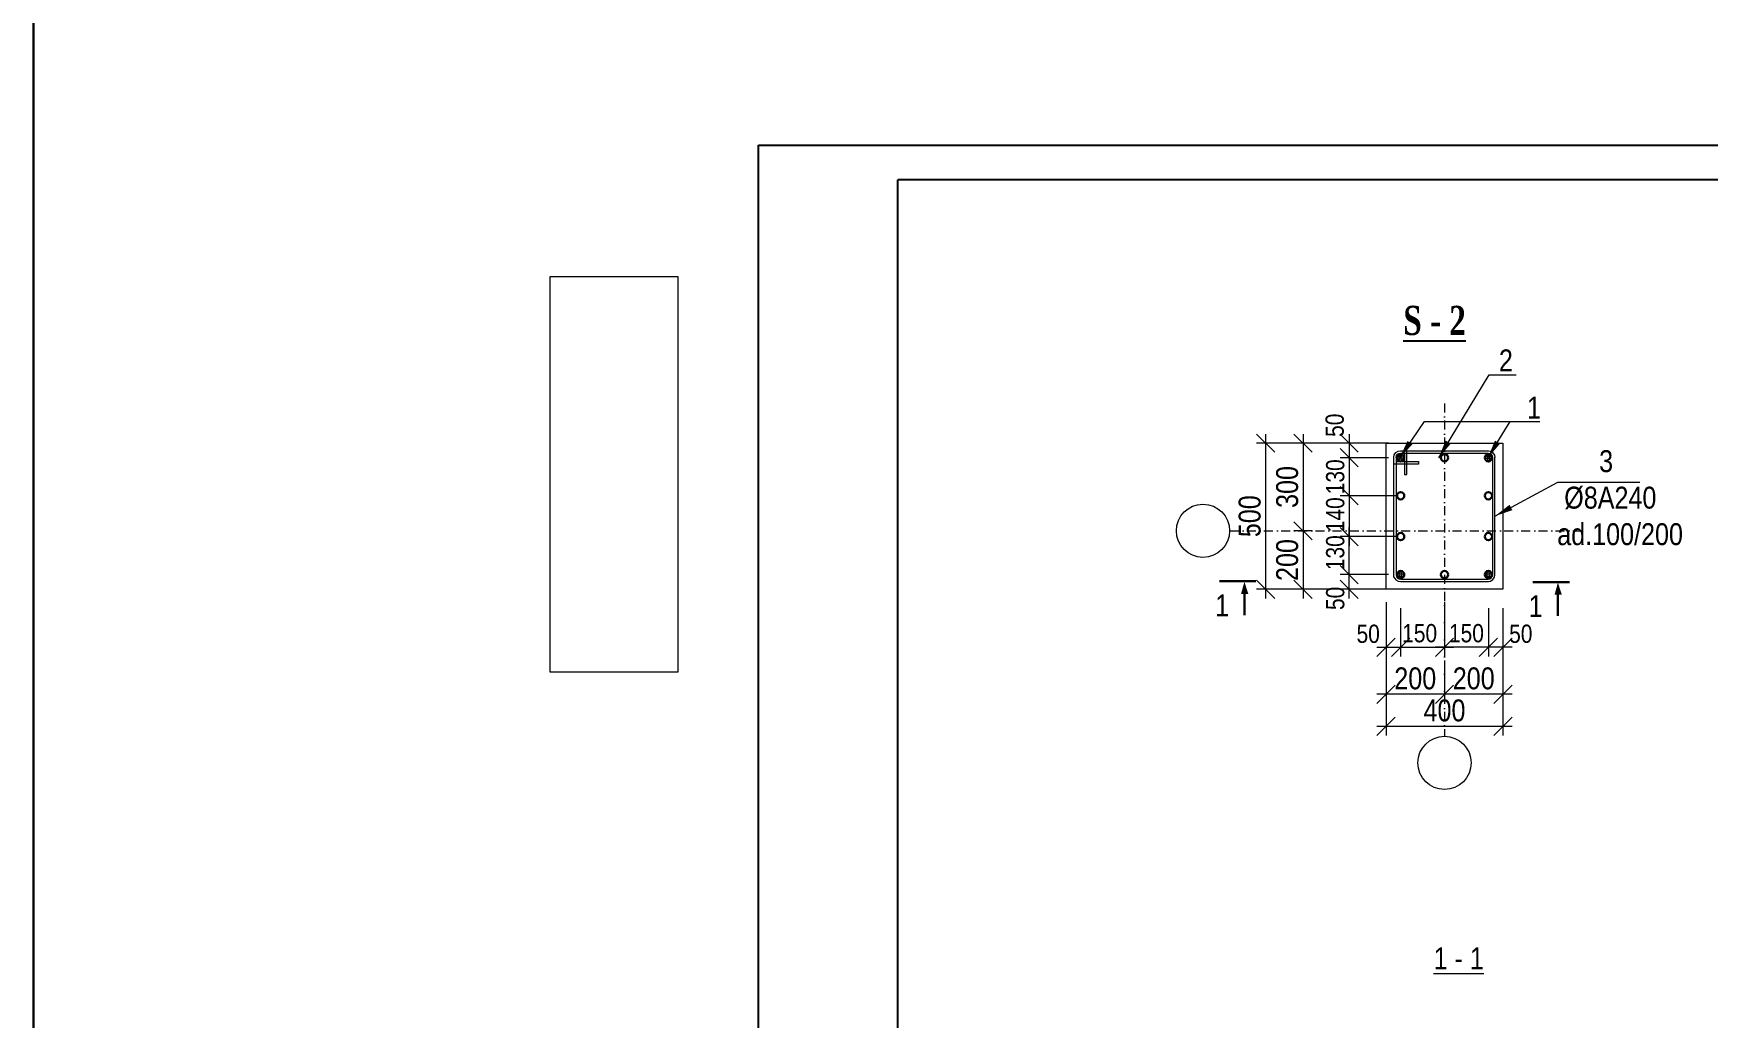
# Model space of a CAD drawing. Header units: millimetres. Extents: x -149347 to 251215, y -2929184 to -2541447.
# Drawn here: x -91598 to -68694, y -2743983 to -2730512 of the extents above; entities that cross this region are included whole.
import ezdxf

# ---------------------------------------------------------------- set-up
doc = ezdxf.new("R2010")
doc.units = ezdxf.units.MM
doc.linetypes.add('CENTER', pattern=[1524, 952.5, -190.5, 190.5, -190.5])
doc.linetypes.add('Dot & Dashed', pattern=[469.194434, 246.944437, -123.472219, 0, -98.777778])
for name, color, linetype, lineweight in [('Ishare xetleri', 95, 'Continuous', 5), ('Oxlar- - -', 84, 'CENTER', 5), ('Xamut', 5, 'Continuous', 15)]:
    doc.layers.add(name, color=color, linetype=linetype, lineweight=lineweight)
doc.layers.add('Text', color=7, linetype='Continuous')
doc.styles.add('400', font='times.ttf', dxfattribs={"width": 0.75, "height": 300})
doc.styles.add('style1', font='A3TI(LA).TTF', dxfattribs={"height": 400})
doc.styles.add('style6', font='ARIALN.TTF', dxfattribs={"height": 300})
doc.dimstyles.new('DIM_100', dxfattribs={"dimscale": 100, "dimtxt": 250, "dimasz": 2.5, "dimexe": 1.25, "dimexo": 0.625, "dimtad": 1, "dimdec": 0, "dimtxsty": 'style1', "dimblk": 'OBLIQUE', "dimcen": 2.5, "dimdle": 1.25, "dimclrd": 251, "dimclre": 251, "dimaunit": 1, "dimadec": 3, "dimazin": 0, "dimtfac": 1, "dimtdec": 0, "dimtmove": 1, "dimatfit": 3, "dimfxl": 1.25, "dimlwd": 5, "dimlwe": 5, "dimarcsym": 0})
pattern_1 = [(0, (-1795523.03, -135942.505), (0, 27.94), [20.32, -7.62]), (90, (-1795523.03, -135942.505), (-27.94, 2e-15), [20.32, -7.62])]
pattern_2 = [(0, (-1795523.03, -136742.492), (0, 27.94), [20.32, -7.62]), (90, (-1795523.03, -136742.492), (-27.94, 2e-15), [20.32, -7.62])]
pattern_3 = [(0, (-1796723.03, -135942.505), (0, 27.94), [20.32, -7.62]), (90, (-1796723.03, -135942.505), (-27.94, 2e-15), [20.32, -7.62])]
pattern_4 = [(0, (-71642.724, -2736269.626), (0, 27.94), [20.32, -7.62]), (90, (-71642.724, -2736269.626), (-27.94, 2e-15), [20.32, -7.62])]

# ---------------------------------------------------------------- blocks, each defined once
blk = doc.blocks.new('mekteb')
at = {"color": 0, "lineweight": 25}
for p, q in [((99643, -1821466), (139843, -1821466)), ((99643, -1849866), (99643, -1821466))]:
    blk.add_line(p, q, dxfattribs=at)
at = {"color": 0, "lineweight": 25, "ltscale": 15}
for p in [(101643, -1849366), (139343, -1821966)]:
    blk.add_line(p, (101643, -1821966), dxfattribs=at)
blk = doc.blocks.new('_Oblique')
at = {"color": 0, "linetype": 'ByBlock', "lineweight": -2}
blk.add_line((-0.5, -0.5), (0.5, 0.5), dxfattribs=at)
blk = doc.blocks.new('*D191')
at = {"color": 251, "lineweight": 5, "ltscale": 15, "transparency": 16777216}
for p, q in [((-73093, -2738297), (-73093, -2740122)), ((-71493, -2738472), (-71493, -2740122))]:
    blk.add_line(p, q, dxfattribs=at)
at = {"color": 251, "linetype": 'ByBlock', "lineweight": 5, "ltscale": 15, "transparency": 16777216}
blk.add_line((-71368, -2739997), (-73218, -2739997), dxfattribs=at)
at = {"layer": 'Defpoints', "color": 0, "lineweight": 15, "ltscale": 15, "transparency": 16777216}
for p in [(-73093, -2738234), (-71493, -2738409), (-73093, -2739997)]:
    blk.add_point(p, dxfattribs=at)
at = {"color": 251, "lineweight": 5, "ltscale": 15, "transparency": 16777216, "xscale": 250, "yscale": 250, "zscale": 250, "rotation": 180}
blk.add_blockref('_Oblique', (-73093, -2739997), dxfattribs=at)
at = {"color": 251, "lineweight": 5, "ltscale": 15, "transparency": 16777216, "xscale": 250, "yscale": 250, "zscale": 250}
blk.add_blockref('_Oblique', (-71493, -2739997), dxfattribs=at)
at = {"color": 0, "lineweight": 15, "ltscale": 15, "transparency": 16777216, "insert": (-72293, -2739781), "char_height": 300, "attachment_point": 5, "style": 'style6'}
blk.add_mtext('400', dxfattribs=at)
blk = doc.blocks.new('*D192')
at = {"color": 251, "lineweight": 5, "ltscale": 15, "transparency": 16777216}
for p, q in [((-73093, -2738297), (-73093, -2740122)), ((-71493, -2738472), (-71493, -2740122))]:
    blk.add_line(p, q, dxfattribs=at)
at = {"color": 251, "linetype": 'ByBlock', "lineweight": 5, "ltscale": 15, "transparency": 16777216}
blk.add_line((-71368, -2739997), (-73218, -2739997), dxfattribs=at)
at = {"layer": 'Defpoints', "color": 0, "lineweight": 15, "ltscale": 15, "transparency": 16777216}
for p in [(-73093, -2738234), (-71493, -2738409), (-73093, -2739997)]:
    blk.add_point(p, dxfattribs=at)
at = {"color": 251, "lineweight": 5, "ltscale": 15, "transparency": 16777216, "xscale": 250, "yscale": 250, "zscale": 250, "rotation": 180}
blk.add_blockref('_Oblique', (-73093, -2739997), dxfattribs=at)
at = {"color": 251, "lineweight": 5, "ltscale": 15, "transparency": 16777216, "xscale": 250, "yscale": 250, "zscale": 250}
blk.add_blockref('_Oblique', (-71493, -2739997), dxfattribs=at)
at = {"color": 0, "lineweight": 15, "ltscale": 15, "transparency": 16777216, "insert": (-72293, -2739781), "char_height": 300, "attachment_point": 5, "style": 'style6'}
blk.add_mtext('400', dxfattribs=at)
blk = doc.blocks.new('*D193')
at = {"color": 251, "lineweight": 5, "ltscale": 15, "transparency": 16777216}
for p, q in [((-73093, -2738378), (-73093, -2739039)), ((-72893, -2738378), (-72893, -2739039))]:
    blk.add_line(p, q, dxfattribs=at)
at = {"color": 251, "linetype": 'ByBlock', "lineweight": 5, "ltscale": 15, "transparency": 16777216}
blk.add_line((-73218, -2738914), (-72768, -2738914), dxfattribs=at)
at = {"layer": 'Defpoints', "color": 0, "lineweight": 15, "ltscale": 15, "transparency": 16777216}
for p in [(-73093, -2738315), (-72893, -2738315), (-72893, -2738914)]:
    blk.add_point(p, dxfattribs=at)
at = {"color": 251, "lineweight": 5, "ltscale": 15, "transparency": 16777216, "xscale": 250, "yscale": 250, "zscale": 250, "rotation": 180}
blk.add_blockref('_Oblique', (-73093, -2738914), dxfattribs=at)
at = {"color": 251, "lineweight": 5, "ltscale": 15, "transparency": 16777216, "xscale": 250, "yscale": 250, "zscale": 250}
blk.add_blockref('_Oblique', (-72893, -2738914), dxfattribs=at)
at = {"color": 0, "lineweight": 15, "ltscale": 15, "transparency": 16777216, "insert": (-73337, -2738731), "char_height": 300, "attachment_point": 5, "style": 'style6'}
blk.add_mtext('{\\H0.83333x;50}', dxfattribs=at)
blk = doc.blocks.new('*D194')
at = {"color": 251, "lineweight": 5, "ltscale": 15, "transparency": 16777216}
for p, q in [((-72293, -2739186), (-72293, -2739683)), ((-73093, -2739477), (-73093, -2739683))]:
    blk.add_line(p, q, dxfattribs=at)
at = {"color": 251, "linetype": 'ByBlock', "lineweight": 5, "ltscale": 15, "transparency": 16777216}
blk.add_line((-72168, -2739558), (-73218, -2739558), dxfattribs=at)
at = {"layer": 'Defpoints', "color": 0, "lineweight": 15, "ltscale": 15, "transparency": 16777216}
for p in [(-72293, -2739124), (-73093, -2739415), (-73093, -2739558)]:
    blk.add_point(p, dxfattribs=at)
at = {"color": 251, "lineweight": 5, "ltscale": 15, "transparency": 16777216, "xscale": 250, "yscale": 250, "zscale": 250, "rotation": 180}
blk.add_blockref('_Oblique', (-73093, -2739558), dxfattribs=at)
at = {"color": 251, "lineweight": 5, "ltscale": 15, "transparency": 16777216, "xscale": 250, "yscale": 250, "zscale": 250}
blk.add_blockref('_Oblique', (-72293, -2739558), dxfattribs=at)
at = {"color": 0, "lineweight": 15, "ltscale": 15, "transparency": 16777216, "insert": (-72693, -2739342), "char_height": 300, "attachment_point": 5, "style": 'style6'}
blk.add_mtext('200', dxfattribs=at)
blk = doc.blocks.new('*D195')
at = {"color": 251, "lineweight": 5, "ltscale": 15, "transparency": 16777216}
for p, q in [((-72293, -2739186), (-72293, -2739683)), ((-71493, -2739417), (-71493, -2739683))]:
    blk.add_line(p, q, dxfattribs=at)
at = {"color": 251, "linetype": 'ByBlock', "lineweight": 5, "ltscale": 15, "transparency": 16777216}
blk.add_line((-71368, -2739558), (-72418, -2739558), dxfattribs=at)
at = {"layer": 'Defpoints', "color": 0, "lineweight": 15, "ltscale": 15, "transparency": 16777216}
for p in [(-72293, -2739124), (-71493, -2739355), (-72293, -2739558)]:
    blk.add_point(p, dxfattribs=at)
at = {"color": 251, "lineweight": 5, "ltscale": 15, "transparency": 16777216, "xscale": 250, "yscale": 250, "zscale": 250, "rotation": 180}
blk.add_blockref('_Oblique', (-72293, -2739558), dxfattribs=at)
at = {"color": 251, "lineweight": 5, "ltscale": 15, "transparency": 16777216, "xscale": 250, "yscale": 250, "zscale": 250}
blk.add_blockref('_Oblique', (-71493, -2739558), dxfattribs=at)
at = {"color": 0, "lineweight": 15, "ltscale": 15, "transparency": 16777216, "insert": (-71893, -2739342), "char_height": 300, "attachment_point": 5, "style": 'style6'}
blk.add_mtext('200', dxfattribs=at)
blk = doc.blocks.new('*D196')
at = {"color": 251, "lineweight": 5, "ltscale": 15, "transparency": 16777216}
for p, q in [((-71693, -2738378), (-71693, -2739039)), ((-71493, -2738378), (-71493, -2739039))]:
    blk.add_line(p, q, dxfattribs=at)
at = {"color": 251, "linetype": 'ByBlock', "lineweight": 5, "ltscale": 15, "transparency": 16777216}
blk.add_line((-71368, -2738914), (-71818, -2738914), dxfattribs=at)
at = {"layer": 'Defpoints', "color": 0, "lineweight": 15, "ltscale": 15, "transparency": 16777216}
for p in [(-71693, -2738315), (-71493, -2738315), (-71693, -2738914)]:
    blk.add_point(p, dxfattribs=at)
at = {"color": 251, "lineweight": 5, "ltscale": 15, "transparency": 16777216, "xscale": 250, "yscale": 250, "zscale": 250, "rotation": 180}
blk.add_blockref('_Oblique', (-71693, -2738914), dxfattribs=at)
at = {"color": 251, "lineweight": 5, "ltscale": 15, "transparency": 16777216, "xscale": 250, "yscale": 250, "zscale": 250}
blk.add_blockref('_Oblique', (-71493, -2738914), dxfattribs=at)
at = {"color": 0, "lineweight": 15, "ltscale": 15, "transparency": 16777216, "insert": (-71249, -2738731), "char_height": 300, "attachment_point": 5, "style": 'style6'}
blk.add_mtext('{\\H0.83333x;50}', dxfattribs=at)
blk = doc.blocks.new('*D197')
at = {"color": 251, "linetype": 'ByBlock', "lineweight": 5, "ltscale": 15, "transparency": 16777216}
blk.add_line((-74228, -2735995), (-74228, -2737445), dxfattribs=at)
at = {"color": 251, "lineweight": 5, "ltscale": 15, "transparency": 16777216}
for p, q in [((-74088, -2736120), (-74353, -2736120)), ((-74102, -2737320), (-74353, -2737320))]:
    blk.add_line(p, q, dxfattribs=at)
at = {"layer": 'Defpoints', "color": 0, "lineweight": 15, "ltscale": 15, "transparency": 16777216}
for p in [(-74025, -2736120), (-74228, -2737320), (-74039, -2737320)]:
    blk.add_point(p, dxfattribs=at)
at = {"color": 251, "lineweight": 5, "ltscale": 15, "transparency": 16777216, "xscale": 250, "yscale": 250, "zscale": 250}
for p, rotation in [((-74228, -2736120), 90), ((-74228, -2737320), 270)]:
    blk.add_blockref('_Oblique', p, dxfattribs=dict(at, rotation=rotation))
at = {"color": 0, "lineweight": 15, "ltscale": 15, "transparency": 16777216, "insert": (-74444, -2736720), "char_height": 300, "attachment_point": 5, "rotation": 90, "style": 'style6'}
blk.add_mtext('300', dxfattribs=at)
blk = doc.blocks.new('*D198')
at = {"color": 251, "linetype": 'ByBlock', "lineweight": 5, "ltscale": 15, "transparency": 16777216}
blk.add_line((-74741, -2735995), (-74741, -2738245), dxfattribs=at)
at = {"color": 251, "lineweight": 5, "ltscale": 15, "transparency": 16777216}
for p, q in [((-73216, -2736120), (-74866, -2736120)), ((-73041, -2738120), (-74866, -2738120))]:
    blk.add_line(p, q, dxfattribs=at)
at = {"layer": 'Defpoints', "color": 0, "lineweight": 15, "ltscale": 15, "transparency": 16777216}
for p in [(-73153, -2736120), (-74741, -2738120), (-72978, -2738120)]:
    blk.add_point(p, dxfattribs=at)
at = {"color": 251, "lineweight": 5, "ltscale": 15, "transparency": 16777216, "xscale": 250, "yscale": 250, "zscale": 250}
for p, rotation in [((-74741, -2736120), 90), ((-74741, -2738120), 270)]:
    blk.add_blockref('_Oblique', p, dxfattribs=dict(at, rotation=rotation))
at = {"color": 0, "lineweight": 15, "ltscale": 15, "transparency": 16777216, "insert": (-74957, -2737120), "char_height": 300, "attachment_point": 5, "rotation": 90, "style": 'style6'}
blk.add_mtext('500', dxfattribs=at)
blk = doc.blocks.new('*D199')
at = {"color": 251, "linetype": 'ByBlock', "lineweight": 5, "ltscale": 15, "transparency": 16777216}
blk.add_line((-73597, -2735995), (-73597, -2736445), dxfattribs=at)
at = {"color": 251, "lineweight": 5, "ltscale": 15, "transparency": 16777216}
for p, q in [((-73061, -2736120), (-73722, -2736120)), ((-73061, -2736320), (-73722, -2736320))]:
    blk.add_line(p, q, dxfattribs=at)
at = {"layer": 'Defpoints', "color": 0, "lineweight": 15, "ltscale": 15, "transparency": 16777216}
for p in [(-72999, -2736120), (-73597, -2736320), (-72999, -2736320)]:
    blk.add_point(p, dxfattribs=at)
at = {"color": 251, "lineweight": 5, "ltscale": 15, "transparency": 16777216, "xscale": 250, "yscale": 250, "zscale": 250}
for p, rotation in [((-73597, -2736120), 90), ((-73597, -2736320), 270)]:
    blk.add_blockref('_Oblique', p, dxfattribs=dict(at, rotation=rotation))
at = {"color": 0, "lineweight": 15, "ltscale": 15, "transparency": 16777216, "insert": (-73794, -2735875), "char_height": 300, "attachment_point": 5, "rotation": 90, "style": 'style6'}
blk.add_mtext('{\\H0.83333x;50}', dxfattribs=at)
blk = doc.blocks.new('*D200')
at = {"color": 251, "lineweight": 5, "ltscale": 15, "transparency": 16777216}
for p, q in [((-74148, -2737320), (-74353, -2737320)), ((-74148, -2738120), (-74353, -2738120))]:
    blk.add_line(p, q, dxfattribs=at)
at = {"color": 251, "linetype": 'ByBlock', "lineweight": 5, "ltscale": 15, "transparency": 16777216}
blk.add_line((-74228, -2737195), (-74228, -2738245), dxfattribs=at)
at = {"layer": 'Defpoints', "color": 0, "lineweight": 15, "ltscale": 15, "transparency": 16777216}
for p in [(-74085, -2737320), (-74228, -2738120), (-74085, -2738120)]:
    blk.add_point(p, dxfattribs=at)
at = {"color": 251, "lineweight": 5, "ltscale": 15, "transparency": 16777216, "xscale": 250, "yscale": 250, "zscale": 250}
for p, rotation in [((-74228, -2737320), 90), ((-74228, -2738120), 270)]:
    blk.add_blockref('_Oblique', p, dxfattribs=dict(at, rotation=rotation))
at = {"color": 0, "lineweight": 15, "ltscale": 15, "transparency": 16777216, "insert": (-74444, -2737720), "char_height": 300, "attachment_point": 5, "rotation": 90, "style": 'style6'}
blk.add_mtext('200', dxfattribs=at)
blk = doc.blocks.new('*D201')
at = {"color": 251, "linetype": 'ByBlock', "lineweight": 5, "ltscale": 15, "transparency": 16777216}
blk.add_line((-73597, -2738245), (-73597, -2737795), dxfattribs=at)
at = {"color": 251, "lineweight": 5, "ltscale": 15, "transparency": 16777216}
for p, q in [((-73061, -2737920), (-73722, -2737920)), ((-73061, -2738120), (-73722, -2738120))]:
    blk.add_line(p, q, dxfattribs=at)
at = {"layer": 'Defpoints', "color": 0, "lineweight": 15, "ltscale": 15, "transparency": 16777216}
for p in [(-73597, -2737920), (-72999, -2737920), (-72999, -2738120)]:
    blk.add_point(p, dxfattribs=at)
at = {"color": 251, "lineweight": 5, "ltscale": 15, "transparency": 16777216, "xscale": 250, "yscale": 250, "zscale": 250}
for p, rotation in [((-73597, -2737920), 90), ((-73597, -2738120), 270)]:
    blk.add_blockref('_Oblique', p, dxfattribs=dict(at, rotation=rotation))
at = {"color": 0, "lineweight": 15, "ltscale": 15, "transparency": 16777216, "insert": (-73787, -2738245), "char_height": 300, "attachment_point": 5, "rotation": 90, "style": 'style6'}
blk.add_mtext('{\\H0.83333x;50}', dxfattribs=at)
blk = doc.blocks.new('*D202')
at = {"color": 251, "lineweight": 5, "ltscale": 15, "transparency": 16777216}
for p, q in [((-72293, -2738290), (-72293, -2739039)), ((-72893, -2738378), (-72893, -2739039))]:
    blk.add_line(p, q, dxfattribs=at)
at = {"color": 251, "linetype": 'ByBlock', "lineweight": 5, "ltscale": 15, "transparency": 16777216}
blk.add_line((-73018, -2738914), (-72168, -2738914), dxfattribs=at)
at = {"layer": 'Defpoints', "color": 0, "lineweight": 15, "ltscale": 15, "transparency": 16777216}
for p in [(-72893, -2738315), (-72293, -2738228), (-72293, -2738914)]:
    blk.add_point(p, dxfattribs=at)
at = {"color": 251, "lineweight": 5, "ltscale": 15, "transparency": 16777216, "xscale": 250, "yscale": 250, "zscale": 250, "rotation": 180}
blk.add_blockref('_Oblique', (-72893, -2738914), dxfattribs=at)
at = {"color": 251, "lineweight": 5, "ltscale": 15, "transparency": 16777216, "xscale": 250, "yscale": 250, "zscale": 250}
blk.add_blockref('_Oblique', (-72293, -2738914), dxfattribs=at)
at = {"color": 0, "lineweight": 15, "ltscale": 15, "transparency": 16777216, "insert": (-72633, -2738723), "char_height": 300, "attachment_point": 5, "style": 'style6'}
blk.add_mtext('{\\H0.83333x;150}', dxfattribs=at)
blk = doc.blocks.new('*D203')
at = {"color": 251, "lineweight": 5, "ltscale": 15, "transparency": 16777216}
for p, q in [((-72293, -2738290), (-72293, -2739039)), ((-71693, -2738378), (-71693, -2739039))]:
    blk.add_line(p, q, dxfattribs=at)
at = {"color": 251, "linetype": 'ByBlock', "lineweight": 5, "ltscale": 15, "transparency": 16777216}
blk.add_line((-71568, -2738914), (-72418, -2738914), dxfattribs=at)
at = {"layer": 'Defpoints', "color": 0, "lineweight": 15, "ltscale": 15, "transparency": 16777216}
for p in [(-72293, -2738228), (-71693, -2738315), (-72293, -2738914)]:
    blk.add_point(p, dxfattribs=at)
at = {"color": 251, "lineweight": 5, "ltscale": 15, "transparency": 16777216, "xscale": 250, "yscale": 250, "zscale": 250, "rotation": 180}
blk.add_blockref('_Oblique', (-72293, -2738914), dxfattribs=at)
at = {"color": 251, "lineweight": 5, "ltscale": 15, "transparency": 16777216, "xscale": 250, "yscale": 250, "zscale": 250}
blk.add_blockref('_Oblique', (-71693, -2738914), dxfattribs=at)
at = {"color": 0, "lineweight": 15, "ltscale": 15, "transparency": 16777216, "insert": (-71993, -2738723), "char_height": 300, "attachment_point": 5, "style": 'style6'}
blk.add_mtext('{\\H0.83333x;150}', dxfattribs=at)
blk = doc.blocks.new('*D204')
at = {"color": 251, "linetype": 'ByBlock', "lineweight": 5, "ltscale": 15, "transparency": 16777216}
blk.add_line((-73597, -2736195), (-73597, -2736965), dxfattribs=at)
at = {"color": 251, "lineweight": 5, "ltscale": 15, "transparency": 16777216}
for p, q in [((-73061, -2736320), (-73722, -2736320)), ((-72955, -2736840), (-73722, -2736840))]:
    blk.add_line(p, q, dxfattribs=at)
at = {"layer": 'Defpoints', "color": 0, "lineweight": 15, "ltscale": 15, "transparency": 16777216}
for p in [(-72999, -2736320), (-73597, -2736840), (-72893, -2736840)]:
    blk.add_point(p, dxfattribs=at)
at = {"color": 251, "lineweight": 5, "ltscale": 15, "transparency": 16777216, "xscale": 250, "yscale": 250, "zscale": 250}
for p, rotation in [((-73597, -2736320), 90), ((-73597, -2736840), 270)]:
    blk.add_blockref('_Oblique', p, dxfattribs=dict(at, rotation=rotation))
at = {"color": 0, "lineweight": 15, "ltscale": 15, "transparency": 16777216, "insert": (-73787, -2736580), "char_height": 300, "attachment_point": 5, "rotation": 90, "style": 'style6'}
blk.add_mtext('{\\H0.83333x;130}', dxfattribs=at)
blk = doc.blocks.new('*D205')
at = {"color": 251, "lineweight": 5, "ltscale": 15, "transparency": 16777216}
for p, q in [((-72955, -2737400), (-73722, -2737400)), ((-73061, -2737920), (-73722, -2737920))]:
    blk.add_line(p, q, dxfattribs=at)
at = {"color": 251, "linetype": 'ByBlock', "lineweight": 5, "ltscale": 15, "transparency": 16777216}
blk.add_line((-73597, -2738045), (-73597, -2737275), dxfattribs=at)
at = {"layer": 'Defpoints', "color": 0, "lineweight": 15, "ltscale": 15, "transparency": 16777216}
for p in [(-73597, -2737400), (-72893, -2737400), (-72999, -2737920)]:
    blk.add_point(p, dxfattribs=at)
at = {"color": 251, "lineweight": 5, "ltscale": 15, "transparency": 16777216, "xscale": 250, "yscale": 250, "zscale": 250}
for p, rotation in [((-73597, -2737400), 90), ((-73597, -2737920), 270)]:
    blk.add_blockref('_Oblique', p, dxfattribs=dict(at, rotation=rotation))
at = {"color": 0, "lineweight": 15, "ltscale": 15, "transparency": 16777216, "insert": (-73787, -2737620), "char_height": 300, "attachment_point": 5, "rotation": 90, "style": 'style6'}
blk.add_mtext('{\\H0.83333x;130}', dxfattribs=at)
blk = doc.blocks.new('*D210')
at = {"color": 251, "linetype": 'ByBlock', "lineweight": 5, "ltscale": 15, "transparency": 16777216}
blk.add_line((-73597, -2736715), (-73597, -2737525), dxfattribs=at)
at = {"color": 251, "lineweight": 5, "ltscale": 15, "transparency": 16777216}
for p, q in [((-73061, -2736840), (-73722, -2736840)), ((-72955, -2737400), (-73722, -2737400))]:
    blk.add_line(p, q, dxfattribs=at)
at = {"layer": 'Defpoints', "color": 0, "lineweight": 15, "ltscale": 15, "transparency": 16777216}
for p in [(-72999, -2736840), (-73597, -2737400), (-72893, -2737400)]:
    blk.add_point(p, dxfattribs=at)
at = {"color": 251, "lineweight": 5, "ltscale": 15, "transparency": 16777216, "xscale": 250, "yscale": 250, "zscale": 250}
for p, rotation in [((-73597, -2736840), 90), ((-73597, -2737400), 270)]:
    blk.add_blockref('_Oblique', p, dxfattribs=dict(at, rotation=rotation))
at = {"color": 0, "lineweight": 15, "ltscale": 15, "transparency": 16777216, "insert": (-73787, -2737100), "char_height": 300, "attachment_point": 5, "rotation": 90, "style": 'style6'}
blk.add_mtext('{\\H0.83333x;140}', dxfattribs=at)

msp = doc.modelspace()

# ---------------------------------------------------------------- hatches: boundary and pattern name
at = {"layer": 'Xamut'}
h = msp.add_hatch(dxfattribs=at)
h.set_pattern_fill('ANGLE', color=0, scale=4, style=0)
h.set_pattern_definition(pattern_2)
edge = h.paths.add_edge_path()
edge.add_arc((-72892.7239, -2736319.626), 50, 0, 360)
h = msp.add_hatch(dxfattribs=at)
h.set_pattern_fill('ANGLE', color=0, scale=4, style=0)
h.set_pattern_definition(pattern_2)
edge = h.paths.add_edge_path()
edge.add_arc((-72892.7239, -2736319.626), 50, 0, 360)
h = msp.add_hatch(dxfattribs=at)
h.set_pattern_fill('ANGLE', color=0, scale=4, style=0)
h.set_pattern_definition(pattern_4)
edge = h.paths.add_edge_path()
edge.add_arc((-71692.7239, -2736319.626), 50, 0, 360)
h = msp.add_hatch(dxfattribs=at)
h.set_pattern_fill('ANGLE', color=0, scale=4, style=0)
h.set_pattern_definition(pattern_4)
edge = h.paths.add_edge_path()
edge.add_arc((-71692.7239, -2736319.626), 50, 0, 360)
h = msp.add_hatch(dxfattribs=at)
h.set_pattern_fill('ANGLE', color=0, scale=4, style=0)
h.set_pattern_definition(pattern_1)
edge = h.paths.add_edge_path()
edge.add_arc((-72892.7239, -2737919.63985), 50, 0, 360)
h = msp.add_hatch(dxfattribs=at)
h.set_pattern_fill('ANGLE', color=0, scale=4, style=0)
h.set_pattern_definition(pattern_1)
edge = h.paths.add_edge_path()
edge.add_arc((-72892.7239, -2737919.63985), 50, 0, 360)
h = msp.add_hatch(dxfattribs=at)
h.set_pattern_fill('ANGLE', color=0, scale=4, style=0)
h.set_pattern_definition(pattern_3)
edge = h.paths.add_edge_path()
edge.add_arc((-71692.7239, -2737919.63985), 50, 0, 360)
h = msp.add_hatch(dxfattribs=at)
h.set_pattern_fill('ANGLE', color=0, scale=4, style=0)
h.set_pattern_definition(pattern_3)
edge = h.paths.add_edge_path()
edge.add_arc((-71692.7239, -2737919.63985), 50, 0, 360)

# ---------------------------------------------------------------- linework, layer by layer
at = {"lineweight": 30}
for p, q in [((-75373.32621, -2738011.26248), (-74871.90937, -2738011.26248)), ((-71084.15339, -2738022.3307), (-70582.73654, -2738022.3307)), ((-75030.34855, -2738183.19264), (-75030.34855, -2738472.92095)), ((-70741.17572, -2738194.26085), (-70741.17572, -2738483.98917))]:
    msp.add_line(p, q, dxfattribs=at)
at = {"color": 3, "lineweight": 30, "ltscale": 15}
msp.add_lwpolyline([(-91597.80098, -2541447.34864), (251214.7936, -2541447.34864), (251214.7936, -2929183.96085), (-91597.80098, -2929183.96085)], close=True, dxfattribs=at)
at = {"color": 1, "lineweight": 15, "ltscale": 15}
msp.add_lwpolyline([(-84528.27441, -2733838.59366), (-82781.68462, -2733838.59366), (-82781.68462, -2739256.60405), (-84528.27441, -2739256.60405)], close=True, dxfattribs=at)
at = {"color": 7, "lineweight": 15, "ltscale": 20}
msp.add_lwpolyline([(-73092.7239, -2736119.626), (-71492.7239, -2736119.626), (-71492.7239, -2738119.63985), (-73092.7239, -2738119.63985), (-73092.7239, -2736119.626)], dxfattribs=at)
at = {"lineweight": 30}
for points in [[(-74977.23508, -2738183.19264), (-75030.34855, -2738017.81764), (-75076.29322, -2738183.19264)], [(-70688.06225, -2738194.26085), (-70741.17572, -2738028.88585), (-70787.12039, -2738194.26085)]]:
    msp.add_solid(points, dxfattribs=at)
at = {"layer": 'Ishare xetleri', "color": 251, "lineweight": 9}
for p, q in [((-72979.75229, -2736277.74509), (-72956.58267, -2736248.41545)), ((-72979.75229, -2736277.74509), (-72956.58267, -2736248.41545)), ((-72956.58267, -2736248.41545), (-72927.97053, -2736230.4705)), ((-72956.58267, -2736248.41545), (-72927.97053, -2736230.4705)), ((-72934.89834, -2736272.58842), (-72917.13544, -2736261.44789)), ((-72934.89834, -2736272.58842), (-72917.13544, -2736261.44789)), ((-72927.97053, -2736230.4705), (-72893.03828, -2736226.51398)), ((-72927.97053, -2736230.4705), (-72893.03828, -2736226.51398)), ((-72917.13544, -2736261.44789), (-72891.23185, -2736258.51398)), ((-72917.13544, -2736261.44789), (-72891.23185, -2736258.51398)), ((-71695.00737, -2736258.51398), (-71674.16677, -2736262.21727)), ((-71695.00737, -2736258.51398), (-71674.16677, -2736262.21727)), ((-71692.18633, -2736226.51398), (-71662.78832, -2736231.73789)), ((-71692.18633, -2736226.51398), (-71662.78832, -2736231.73789)), ((-71674.16677, -2736262.21727), (-71652.20019, -2736275.3467)), ((-71674.16677, -2736262.21727), (-71652.20019, -2736275.3467)), ((-71662.78832, -2736231.73789), (-71629.62109, -2736251.56195)), ((-71662.78832, -2736231.73789), (-71629.62109, -2736251.56195)), ((-71629.62109, -2736251.56195), (-71608.0096, -2736283.78887)), ((-71629.62109, -2736251.56195), (-71608.0096, -2736283.78887)), ((-72984.01529, -2736313.32867), (-72979.75229, -2736277.74509)), ((-72984.01529, -2736313.32867), (-72979.75229, -2736277.74509)), ((-72952.01529, -2736315.23868), (-72949.05217, -2736290.50527)), ((-72952.01529, -2736315.23868), (-72949.05217, -2736290.50527)), ((-72949.05217, -2736290.50527), (-72934.89834, -2736272.58842)), ((-72949.05217, -2736290.50527), (-72934.89834, -2736272.58842)), ((-71652.20019, -2736275.3467), (-71638.86615, -2736295.23033)), ((-71652.20019, -2736275.3467), (-71638.86615, -2736295.23033)), ((-71638.86615, -2736295.23033), (-71636.16971, -2736317.69955)), ((-71638.86615, -2736295.23033), (-71636.16971, -2736317.69955)), ((-71608.0096, -2736283.78887), (-71604.16971, -2736315.78632)), ((-71608.0096, -2736283.78887), (-71604.16971, -2736315.78632)), ((-72984.01529, -2737956.12437), (-72956.58267, -2737990.85039)), ((-72984.01529, -2737956.12437), (-72956.58267, -2737990.85039)), ((-72956.58267, -2737990.85039), (-72927.97053, -2738008.79534)), ((-72956.58267, -2737990.85039), (-72927.97053, -2738008.79534)), ((-72952.01529, -2737924.02716), (-72949.05217, -2737948.76057)), ((-72952.01529, -2737924.02716), (-72949.05217, -2737948.76057)), ((-72949.05217, -2737948.76057), (-72934.89834, -2737966.67742)), ((-72949.05217, -2737948.76057), (-72934.89834, -2737966.67742)), ((-72934.89834, -2737966.67742), (-72917.13544, -2737977.81795)), ((-72934.89834, -2737966.67742), (-72917.13544, -2737977.81795)), ((-72927.97053, -2738008.79534), (-72893.03828, -2738012.75187)), ((-72927.97053, -2738008.79534), (-72893.03828, -2738012.75187)), ((-72917.13544, -2737977.81795), (-72891.23185, -2737980.75187)), ((-72917.13544, -2737977.81795), (-72891.23185, -2737980.75187)), ((-71695.00737, -2737980.75187), (-71674.16677, -2737977.04857)), ((-71695.00737, -2737980.75187), (-71674.16677, -2737977.04857)), ((-71692.18633, -2738012.75187), (-71662.78832, -2738007.52795)), ((-71692.18633, -2738012.75187), (-71662.78832, -2738007.52795)), ((-71674.16677, -2737977.04857), (-71652.20019, -2737963.91914)), ((-71674.16677, -2737977.04857), (-71652.20019, -2737963.91914)), ((-71662.78832, -2738007.52795), (-71629.62109, -2737987.70389)), ((-71662.78832, -2738007.52795), (-71629.62109, -2737987.70389)), ((-71652.20019, -2737963.91914), (-71638.86615, -2737944.03551)), ((-71652.20019, -2737963.91914), (-71638.86615, -2737944.03551)), ((-71638.86615, -2737944.03551), (-71636.16971, -2737921.56629)), ((-71638.86615, -2737944.03551), (-71636.16971, -2737921.56629)), ((-71629.62109, -2737987.70389), (-71608.0096, -2737955.47697)), ((-71629.62109, -2737987.70389), (-71608.0096, -2737955.47697)), ((-71608.0096, -2737955.47697), (-71604.16971, -2737923.47952)), ((-71608.0096, -2737955.47697), (-71604.16971, -2737923.47952))]:
    msp.add_line(p, q, dxfattribs=at)
at = {"layer": 'Ishare xetleri', "color": 251, "lineweight": 9, "ltscale": 50}
for p, q in [((-72893.03828, -2736226.51398), (-71692.18633, -2736226.51398)), ((-72893.03828, -2736226.51398), (-71692.18633, -2736226.51398)), ((-72891.23185, -2736258.51398), (-71695.00737, -2736258.51398)), ((-72891.23185, -2736258.51398), (-71695.00737, -2736258.51398)), ((-72984.01529, -2737956.12437), (-72984.01529, -2736313.32867)), ((-72984.01529, -2737956.12437), (-72984.01529, -2736313.32867)), ((-72952.01529, -2736315.23868), (-72952.01529, -2737924.02716)), ((-72952.01529, -2736315.23868), (-72952.01529, -2737924.02716)), ((-71636.16971, -2736317.69955), (-71636.16971, -2737921.56629)), ((-71636.16971, -2736317.69955), (-71636.16971, -2737921.56629)), ((-71604.16971, -2737923.47952), (-71604.16971, -2736315.78632)), ((-71604.16971, -2737923.47952), (-71604.16971, -2736315.78632)), ((-72893.03828, -2738012.75187), (-71692.18633, -2738012.75187)), ((-72893.03828, -2738012.75187), (-71692.18633, -2738012.75187)), ((-72891.23185, -2737980.75187), (-71695.00737, -2737980.75187)), ((-72891.23185, -2737980.75187), (-71695.00737, -2737980.75187))]:
    msp.add_line(p, q, dxfattribs=at)
for points in [[(-72838.8933, -2736258.51398), (-72838.8933, -2736548.12844), (-72806.8933, -2736548.12844), (-72806.8933, -2736226.51398)], [(-72838.8933, -2736258.51398), (-72838.8933, -2736548.12844), (-72806.8933, -2736548.12844), (-72806.8933, -2736226.51398)], [(-72952.01529, -2736373.4566), (-72650.55999, -2736373.4566), (-72650.55999, -2736405.4566), (-72984.01529, -2736405.4566)], [(-72952.01529, -2736373.4566), (-72650.55999, -2736373.4566), (-72650.55999, -2736405.4566), (-72984.01529, -2736405.4566)]]:
    msp.add_lwpolyline(points, dxfattribs=at)
at = {"layer": 'Ishare xetleri', "color": 251}
for centre in [(-75597.21521, -2737319.6537), (-72292.7239, -2740497.22929)]:
    msp.add_circle(centre, 364.34979, dxfattribs=at)
at = {"layer": 'Oxlar- - -', "linetype": 'Dot & Dashed', "ltscale": 0.5}
for p, q in [((-72292.7239, -2735575.45275), (-72292.7239, -2740132.8795)), ((-75232.86542, -2737319.6537), (-70378.90006, -2737319.6537))]:
    msp.add_line(p, q, dxfattribs=at)
at = {"layer": 'Xamut', "lineweight": 30}
for centre in [(-72892.7239, -2736319.626), (-72892.7239, -2736319.626), (-72292.7239, -2736319.626), (-72292.7239, -2736319.626), (-71692.7239, -2736319.626), (-71692.7239, -2736319.626), (-72892.7239, -2736839.626), (-71692.7239, -2736839.626), (-72892.7239, -2737399.63985), (-71692.7239, -2737399.63985), (-72892.7239, -2737919.63985), (-72892.7239, -2737919.63985), (-72292.7239, -2737919.63985), (-72292.7239, -2737919.63985), (-71692.7239, -2737919.63985), (-71692.7239, -2737919.63985)]:
    msp.add_circle(centre, 50, dxfattribs=at)

# ---------------------------------------------------------------- block references
at = {"lineweight": 15, "xscale": 0.9544229576021871, "yscale": 0.9544229576021871, "zscale": 0.9544229576021871}
msp.add_blockref('mekteb', (-176780.75159, -993589.85688), dxfattribs=at)

# ---------------------------------------------------------------- texts
at = {"color": 7, "insert": (-72428.24504, -2734442.69915), "char_height": 300, "attachment_point": 5, "style": '400'}
msp.add_mtext_dynamic_manual_height_columns('{\\fTimes New Roman|b1|i0|c238|p18;\\H1.3333x;\\LS - 2}', width=5860.2214569, gutter_width=3519.63915, heights=[0], dxfattribs=at)
at = {"lineweight": 9, "char_height": 300, "width": 5396.4038597, "attachment_point": 3, "style": 'style6'}
for insert in [(-75239.61951, -2738190.94834), (-70950.44668, -2738202.01655)]:
    msp.add_mtext(' {\\fArial Narrow|b0|i0|c238|p34;1}', dxfattribs=dict(at, insert=insert))
at = {"color": 7, "lineweight": 5, "ltscale": 15, "insert": (-72442.15234, -2743021.68702), "char_height": 300, "attachment_point": 1, "style": 'style6'}
msp.add_mtext_dynamic_manual_height_columns('{\\fArial Narrow|b0|i0|c238|p34;\\L1 - 1}', width=10162.2055716, gutter_width=3519.63915, heights=[0], dxfattribs=at)
at = {"layer": 'Text', "char_height": 300, "attachment_point": 1, "style": 'style6'}
for s, insert in [('    {\\fArial Narrow|b0|i0|c238|p34;     2}', (-72408.22802, -2734837.29867)), ('    {\\fArial Narrow|b0|i0|c238|p34;     1}', (-72024.07599, -2735483.22453)), ('    {\\fArial Narrow|b0|i0|c238|p34;  3\\P %%C8A240\\Pad.100/200 }', (-70750.62663, -2736216.08031))]:
    msp.add_mtext(s, dxfattribs=dict(at, insert=insert))

# ---------------------------------------------------------------- dimensions: what is measured, and where the dimension line sits
at = {"color": 7, "lineweight": 15, "ltscale": 15}
for base, p1, p2, angle, picture, middle in [((-73596.90468, -2736319.626), (-72998.58986, -2736119.626), (-72998.58986, -2736319.626), 270, '*D199', (-73604.0954, -2735875.41044)), ((-73596.90468, -2736839.626), (-72998.58986, -2736319.626), (-72892.7239, -2736839.626), 270, '*D204', (-73596.90468, -2736579.626)), ((-73596.90468, -2737399.63985), (-72998.58986, -2736839.626), (-72892.7239, -2737399.63985), 270, '*D210', (-73596.90468, -2737099.626)), ((-73596.90468, -2737399.63985), (-72998.58986, -2737919.66754), (-72892.7239, -2737399.63985), 90, '*D205', (-73596.90468, -2737619.65023)), ((-73596.90468, -2737919.63985), (-72998.58986, -2738119.63985), (-72998.58986, -2737919.63985), 90, '*D201', (-73596.90468, -2738244.63985)), ((-72292.7239, -2738913.63707), (-71692.7239, -2738315.32225), (-72292.7239, -2738227.50904), 180, '*D203', (-71992.7239, -2738913.63707)), ((-71692.7239, -2738913.63707), (-71492.7239, -2738315.32225), (-71692.7239, -2738315.32225), 180, '*D196', (-71248.50835, -2738920.82779))]:
    dim = msp.add_linear_dim(base=base, p1=p1, p2=p2, angle=angle, text='{\\H0.83333x;<>}', dimstyle='DIM_100', override={"dimlfac": 0.25, "dimtxsty": 'style6'}, dxfattribs=at)
    dim.commit()
    dim.dimension.update_dxf_attribs({"geometry": picture, "text_midpoint": middle, "dimtype": 160})
for base, p1, p2, angle, picture, middle in [((-74741.12915, -2738119.63985), (-73153.18085, -2736119.626), (-72978.19829, -2738119.63985), 270, '*D198', (-74956.80105, -2737119.63292)), ((-74228.43359, -2737319.63985), (-74025.01209, -2736119.626), (-74039.2584, -2737319.63985), 270, '*D197', (-74444.10548, -2736719.63292)), ((-74228.41974, -2738119.63985), (-74085.26112, -2737319.63985), (-74085.26112, -2738119.63985), 270, '*D200', (-74444.09163, -2737719.63985)), ((-73092.7239, -2739997.06963), (-71492.7239, -2738409.12133), (-73092.7239, -2738234.13876), 180, '*D191', (-72292.7239, -2739781.39773)), ((-73092.7239, -2739997.06963), (-71492.7239, -2738409.12133), (-73092.7239, -2738234.13876), 180, '*D192', (-72292.7239, -2739781.39773)), ((-73092.7239, -2739558.08352), (-72292.7239, -2739123.68916), (-73092.7239, -2739414.92491), 180, '*D194', (-72692.7239, -2739342.41163)), ((-72292.7239, -2739558.08352), (-71492.7239, -2739354.66203), (-72292.7239, -2739123.68916), 180, '*D195', (-71892.7239, -2739342.41163))]:
    dim = msp.add_linear_dim(base=base, p1=p1, p2=p2, angle=angle, dimstyle='DIM_100', override={"dimlfac": 0.25, "dimtxsty": 'style6'}, dxfattribs=at)
    dim.commit()
    dim.dimension.update_dxf_attribs({"geometry": picture, "text_midpoint": middle})
for base, p1, p2, picture, middle in [((-72892.7239, -2738913.63707), (-73092.7239, -2738315.32225), (-72892.7239, -2738315.32225), '*D193', (-73336.93946, -2738920.82779)), ((-72292.7239, -2738913.63707), (-72892.7239, -2738315.32225), (-72292.7239, -2738227.50904), '*D202', (-72632.7239, -2738913.63707))]:
    dim = msp.add_linear_dim(base=base, p1=p1, p2=p2, text='{\\H0.83333x;<>}', dimstyle='DIM_100', override={"dimlfac": 0.25, "dimtxsty": 'style6'}, dxfattribs=at)
    dim.commit()
    dim.dimension.update_dxf_attribs({"geometry": picture, "text_midpoint": middle, "dimtype": 160})

# ---------------------------------------------------------------- leaders
at = {"color": 7, "lineweight": 15, "ltscale": 80}
for points, override in [([(-72372.7239, -2736319.626), (-71679.70352, -2735183.35057), (-71313.5743, -2735183.35057)], {"dimtad": 0}), ([(-72906.03001, -2736319.626), (-72568.5229, -2735825.40007), (-70986.43866, -2735825.40007)], {"dimgap": 0.625, "dimtad": 0}), ([(-71604.16971, -2737119.63292), (-70740.18812, -2736652.61265), (-69618.3267, -2736652.61265)], {"dimgap": 0.625, "dimtad": 0})]:
    msp.add_leader(points, dimstyle='DIM_100', override=override, dxfattribs=at)
at = {"color": 2, "lineweight": 15}
msp.add_leader([(-71698.99416, -2736319.626), (-71394.87702, -2735825.40007)], dimstyle='DIM_100', override={"dimgap": 0.625, "dimtad": 0, "dimtfill": 1, "dimtfillclr": 256}, dxfattribs=at)

doc.saveas('drawing.dxf')
